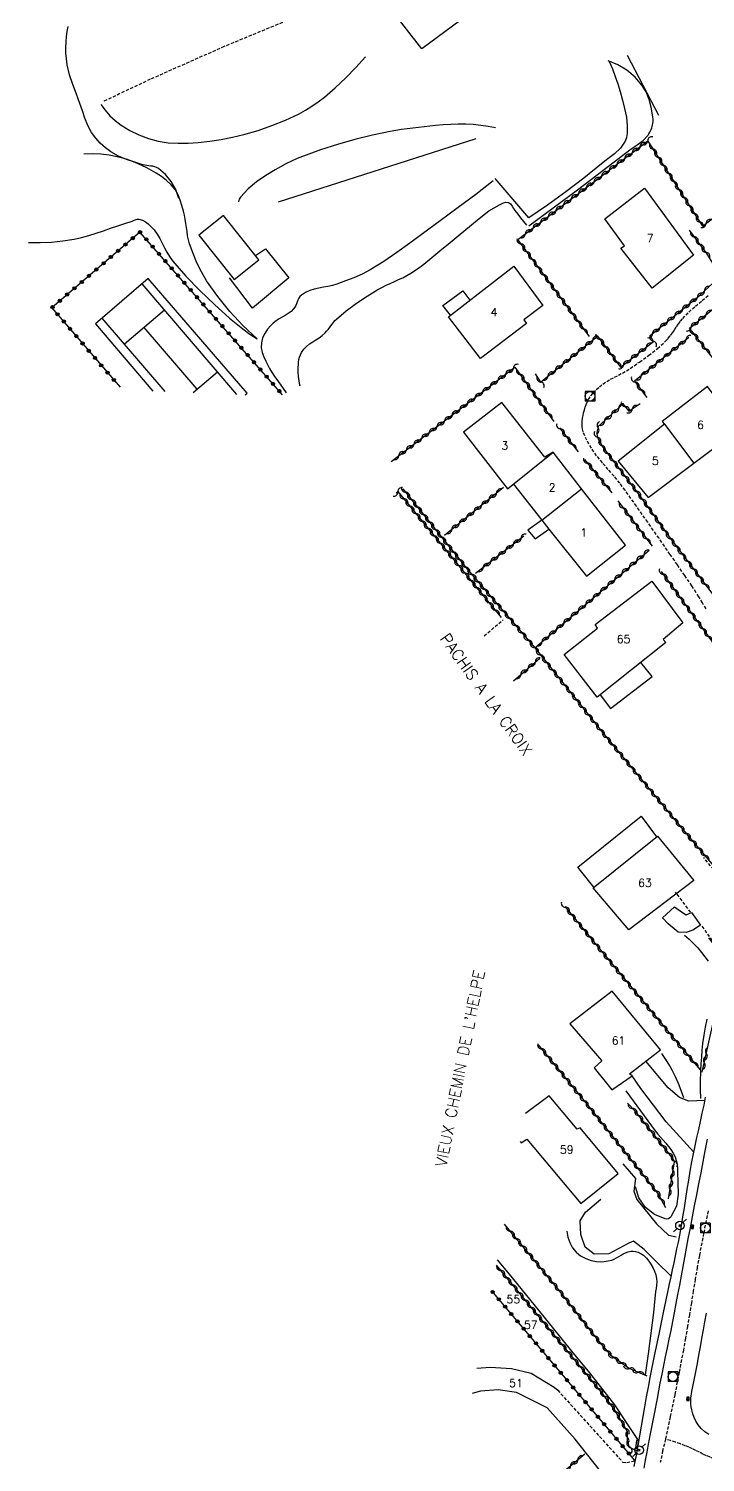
# Model space of a CAD drawing. Header units: millimetres. Extents: x 157999 to 159002, y 156999 to 158001.
# Drawn here: x 158752.7 to 158858.4, y 157253.3 to 157477.2 of the extents above; entities that cross this region are included whole.
import ezdxf
from ezdxf.enums import TextEntityAlignment as Align

# ---------------------------------------------------------------- set-up
doc = ezdxf.new("R2010")
doc.units = ezdxf.units.MM
doc.linetypes.add('DASHED', pattern=[0.75, 0.5, -0.25])
doc.layers.get('0').update_dxf_attribs({"linetype": 'CONTINUOUS'})
for name, color, linetype in [('W0001', 6, 'DASHED'), ('W0008', 7, 'CONTINUOUS'), ('W0014', 7, 'CONTINUOUS'), ('W0017', 7, 'CONTINUOUS'), ('W0071', 7, 'CONTINUOUS'), ('W0101', 7, 'CONTINUOUS'), ('W0104', 1, 'CONTINUOUS'), ('W0105', 7, 'CONTINUOUS'), ('W0112', 1, 'DASHED'), ('W0211', 2, 'CONTINUOUS'), ('W0214', 2, 'CONTINUOUS'), ('W0300', 7, 'CONTINUOUS'), ('W0310', 3, 'CONTINUOUS'), ('W0323', 7, 'CONTINUOUS'), ('W0333', 7, 'CONTINUOUS'), ('W0401', 7, 'CONTINUOUS'), ('W0420', 7, 'CONTINUOUS'), ('W0439', 7, 'CONTINUOUS'), ('W0473', 7, 'CONTINUOUS'), ('W0989', 7, 'CONTINUOUS'), ('W0991', 7, 'CONTINUOUS'), ('W1102', 7, 'CONTINUOUS')]:
    doc.layers.add(name, color=color, linetype=linetype)
doc.styles.get("Standard").update_dxf_attribs({"font": 'romans.shx', "width": 0.85})

# ---------------------------------------------------------------- blocks, each defined once
blk = doc.blocks.new('T420')
for p, q in [((0.75, 0.75), (-0.75, 0.75)), ((-0.75, 0.75), (-0.75, -0.75)), ((0.75, 0.75), (0.75, -0.75)), ((0.75, -0.75), (-0.75, -0.75))]:
    blk.add_line(p, q)
blk.add_ellipse((0, 0), major_axis=(-0.53, 0.53), ratio=1, start_param=3.926991, end_param=10.210176)
blk = doc.blocks.new('T401')
for p, q in [((-0.3, 0.3), (0, 0.3)), ((-0.3, -0.25), (-0.3, 0.3)), ((-0.3, 0.15), (0, 0.15)), ((-0.3, 0), (0, 0)), ((0, 0.3), (0, -0.25)), ((-0.3, -0.15), (0, -0.15)), ((-0.3, -0.25), (-0.3, -0.3)), ((-0.3, -0.3), (0, -0.3)), ((0, -0.3), (0, -0.25))]:
    blk.add_line(p, q)
blk = doc.blocks.new('T473')
for p, q in [((-0.166667, 0.166667), (0.166667, -0.166667)), ((-0.166667, -0.166667), (0.166667, 0.166667)), ((0.500001, 0.500001), (1.000002, 1.000002)), ((-1.000002, -1.000002), (-0.500001, -0.500001))]:
    blk.add_line(p, q)
blk.add_ellipse((0, 0), major_axis=(0.471405, 0.471405), ratio=1, start_param=5.4977871438, end_param=11.780972451)
blk = doc.blocks.new('t310o')
at = {"color": 0, "linetype": 'Continuous'}
for centre, start, end in [((-0.5, 0.38), 216.8699, 323.1304), ((0.5, -0.37), 36.8699, 143.1303)]:
    blk.add_arc(centre, 0.625, start, end, dxfattribs=at)
blk = doc.blocks.new('t323o')
at = {"color": 0, "linetype": 'Continuous'}
for radius in [0.25, 0.15]:
    blk.add_circle((0, 0), radius, dxfattribs=at)

msp = doc.modelspace()

# ---------------------------------------------------------------- linework, layer by layer
at = {"layer": 'W0001'}
for points in [[(158858.47, 157386.55), (158857.92, 157387.51), (158857.35, 157388.46), (158856.27, 157390.14), (158855.14, 157391.79), (158854, 157393.43), (158852.87, 157395.07), (158851.13, 157397.58), (158849.37, 157400.09), (158847.61, 157402.59), (158845.85, 157405.08), (158845, 157406.19), (158844.11, 157407.27), (158843.19, 157408.32), (158842.28, 157409.37), (158841.39, 157410.48), (158840.57, 157411.65), (158839.85, 157412.89), (158839.27, 157414.2), (158839.16, 157414.62), (158839.11, 157415.05), (158839.11, 157415.47), (158839.14, 157415.89), (158839.2, 157416.33), (158839.27, 157416.76), (158839.36, 157417.2), (158839.47, 157417.62), (158839.6, 157418.04), (158839.75, 157418.46), (158839.93, 157418.86), (158840.13, 157419.26), (158840.47, 157419.81), (158840.88, 157420.33), (158841.34, 157420.8), (158841.82, 157421.23), (158842.38, 157421.66), (158842.96, 157422.05), (158843.57, 157422.41), (158844.19, 157422.74), (158844.8, 157423.06), (158845.42, 157423.39), (158846.03, 157423.74), (158846.61, 157424.11), (158848.07, 157425.11), (158849.51, 157426.12), (158850.91, 157427.21), (158852.21, 157428.41), (158852.58, 157428.82), (158852.93, 157429.25), (158853.24, 157429.69), (158853.55, 157430.14), (158853.85, 157430.6), (158854.16, 157431.04), (158854.48, 157431.48), (158854.83, 157431.9), (158855.79, 157432.9), (158856.81, 157433.83), (158857.86, 157434.71), (158858.92, 157435.59)], [(158858.8, 157292.54), (158858.1, 157289.06), (158857.43, 157285.57), (158857.1, 157283.73), (158856.78, 157281.88), (158856.48, 157280.04), (158856.18, 157278.19), (158855.88, 157276.34), (158855.58, 157274.5), (158855.26, 157272.65), (158854.93, 157270.81), (158854.27, 157267.33), (158853.59, 157263.85), (158852.88, 157260.37), (158852.14, 157256.9)], [(158852.14, 157256.9), (158851.7, 157255.09), (158851.33, 157253.26)], [(158862.52, 157252.91), (158861.09, 157253.35), (158859.68, 157253.85), (158859.11, 157254.07), (158858.55, 157254.32), (158857.99, 157254.58), (158857.44, 157254.85), (158856.89, 157255.12), (158856.34, 157255.39), (158855.78, 157255.64), (158855.22, 157255.88), (158854.46, 157256.16), (158853.69, 157256.43), (158852.92, 157256.68), (158852.14, 157256.9)]]:
    msp.add_lwpolyline(points, dxfattribs=at)
at = {"layer": 'W0008'}
msp.add_lwpolyline([(158858.91, 157257.63), (158858.31, 157258.07), (158857.73, 157258.57), (158857.23, 157259.15), (158856.89, 157259.69), (158856.61, 157260.27), (158856.4, 157260.87), (158856.23, 157261.49), (158856.14, 157261.94), (158856.1, 157262.39), (158856.1, 157262.85), (158856.12, 157263.3), (158856.24, 157264.34), (158856.44, 157265.38), (158856.68, 157266.4), (158856.89, 157267.42), (158857.13, 157268.73), (158857.37, 157270.03), (158857.6, 157271.34), (158857.83, 157272.64), (158858.06, 157273.95), (158858.29, 157275.25), (158858.53, 157276.56)], dxfattribs=at)
at = {"layer": 'W0014'}
for points in [[(158847.26, 157252.62), (158847.59, 157254.4), (158847.87, 157255.92), (158848.14, 157257.43), (158848.4, 157258.94), (158848.66, 157260.46), (158848.93, 157261.97), (158849.19, 157263.49), (158849.47, 157265), (158849.76, 157266.51), (158850.43, 157269.91), (158851.13, 157273.31), (158851.85, 157276.7), (158852.56, 157280.1), (158852.79, 157281.18), (158853.02, 157282.27), (158853.25, 157283.35), (158853.48, 157284.43), (158853.71, 157285.52), (158853.93, 157286.6), (158854.15, 157287.69), (158854.36, 157288.77), (158854.62, 157290.2), (158854.86, 157291.62), (158855.09, 157293.05), (158855.31, 157294.48), (158855.54, 157295.91), (158855.77, 157297.34), (158856.01, 157298.77), (158856.27, 157300.19), (158856.52, 157301.47), (158856.79, 157302.73), (158857.06, 157304), (158857.34, 157305.26), (158857.62, 157306.53), (158857.89, 157307.79), (158858.16, 157309.06), (158858.41, 157310.33)], [(158858.64, 157303.77), (158858.3, 157301.94), (158857.97, 157300.22), (158857.64, 157298.5), (158857.3, 157296.77), (158856.97, 157295.05), (158856.63, 157293.33), (158856.3, 157291.61), (158855.97, 157289.88), (158855.64, 157288.16), (158855.37, 157286.72), (158855.1, 157285.28), (158854.84, 157283.84), (158854.57, 157282.4), (158854.31, 157280.95), (158854.04, 157279.51), (158853.77, 157278.07), (158853.49, 157276.63), (158853.22, 157275.26), (158852.95, 157273.89), (158852.67, 157272.51), (158852.39, 157271.14), (158852.11, 157269.77), (158851.83, 157268.4), (158851.55, 157267.03), (158851.28, 157265.65), (158850.82, 157263.27), (158850.36, 157260.88), (158849.91, 157258.5), (158849.46, 157256.11), (158849.22, 157254.87), (158848.99, 157253.62), (158848.77, 157252.37)]]:
    msp.add_lwpolyline(points, dxfattribs=at)
at = {"layer": 'W0017'}
for points in [[(158858.3, 157309.81), (158855.81, 157309.7), (158854.35, 157310.28), (158852.57, 157311.74), (158849.08, 157315.95)], [(158848.3, 157311.65), (158846.96, 157313.64)], [(158856.57, 157301.7), (158852.25, 157306.47), (158848.3, 157311.65)], [(158845.48, 157299.92), (158847.48, 157297.59), (158847.2, 157295.64), (158847.68, 157294.32), (158850.72, 157290.53), (158852.6, 157288.77), (158853.83, 157288.52)], [(158853.03, 157282.37), (158850.74, 157284.61), (158848.82, 157286.54), (158847.14, 157287.82), (158846.44, 157287.51), (158843.28, 157285.82), (158841.01, 157285.79), (158839.6, 157286.86), (158838.9, 157288.85), (158838.82, 157291.01), (158839.64, 157292.34), (158842.05, 157294.37)], [(158847.93, 157256.67), (158846.03, 157259.5), (158844.21, 157262.27), (158840.33, 157267.27), (158837.5, 157270.63), (158833.01, 157276.28), (158827.79, 157282.67), (158825.93, 157284.93)], [(158822.7, 157267.97), (158824.77, 157268.13), (158828.1, 157267.92), (158831.15, 157267.2), (158834.75, 157265.01), (158835.34, 157264.54)], [(158845.86, 157245.26), (158844.08, 157248.99), (158841.79, 157252.14), (158838.02, 157256.88), (158833.68, 157261.78), (158828.89, 157264.21), (158826.03, 157264.63), (158823.26, 157264.39), (158821.95, 157264.03)]]:
    msp.add_lwpolyline(points, dxfattribs=at)
at = {"layer": 'W0071'}
for points in [[(158776.13, 157450.66), (158775.67, 157452.03), (158774.97, 157453.29), (158774.05, 157454.4), (158772.95, 157455.32), (158772.67, 157455.48), (158772.37, 157455.59), (158772.06, 157455.67), (158771.75, 157455.72), (158771.44, 157455.75), (158771.14, 157455.79), (158770.84, 157455.84), (158770.54, 157455.91), (158769.26, 157456.32), (158767.98, 157456.75), (158766.72, 157457.26), (158765.54, 157457.93), (158764.67, 157458.57), (158763.88, 157459.29), (158763.16, 157460.09), (158762.52, 157460.96), (158761.93, 157462.03), (158761.47, 157463.17), (158761.09, 157464.32), (158760.7, 157465.46), (158760.14, 157466.95), (158759.58, 157468.45), (158759.09, 157469.98), (158758.72, 157471.54), (158758.59, 157472.43), (158758.52, 157473.33), (158758.5, 157474.23), (158758.53, 157475.12), (158758.59, 157475.92), (158758.7, 157476.71), (158758.85, 157477.5)], [(158763.96, 157465.34), (158764.63, 157464.42), (158765.39, 157463.58), (158766.22, 157462.81), (158767.12, 157462.12), (158768.48, 157461.28), (158769.91, 157460.57), (158771.4, 157460), (158772.94, 157459.58), (158774.49, 157459.33), (158776.05, 157459.27), (158777.6, 157459.31), (158779.15, 157459.41), (158780.96, 157459.58), (158782.77, 157459.85), (158784.55, 157460.2), (158786.32, 157460.64), (158788.51, 157461.28), (158790.66, 157462.02), (158792.78, 157462.87), (158794.84, 157463.84), (158795.9, 157464.42), (158796.92, 157465.06), (158797.92, 157465.76), (158798.87, 157466.49), (158800.58, 157467.94), (158802.22, 157469.47), (158803.79, 157471.08), (158805.27, 157472.76)], [(158825.58, 157461.7), (158824.43, 157461.91), (158823.29, 157462.07), (158822.13, 157462.18), (158820.98, 157462.24), (158819.79, 157462.25), (158818.6, 157462.21), (158817.42, 157462.13), (158816.24, 157462.03), (158814.45, 157461.85), (158812.67, 157461.65), (158810.9, 157461.4), (158809.13, 157461.09), (158806.38, 157460.51), (158803.64, 157459.86), (158800.93, 157459.1), (158798.25, 157458.24), (158796.43, 157457.59), (158794.63, 157456.88), (158792.87, 157456.07), (158791.17, 157455.14), (158789.71, 157454.24), (158788.29, 157453.27), (158786.96, 157452.16), (158785.79, 157450.87), (158785.68, 157450.7), (158785.59, 157450.52), (158785.52, 157450.32), (158785.48, 157450.12)]]:
    msp.add_lwpolyline(points, dxfattribs=at)
at = {"layer": 'W0101'}
for points in [[(158825.5, 157483.28), (158819.75, 157478.94), (158819.75, 157478.91), (158820.08, 157478.42), (158814.1, 157474.03), (158806.53, 157483.75), (158812.6, 157488.42), (158814.46, 157486.31), (158814.49, 157486.32)], [(158856.56, 157409.29), (158860.52, 157412.28), (158860.05, 157412.85), (158863.17, 157415.26), (158858.68, 157421.31), (158851.63, 157415.84), (158852.01, 157415.41)], [(158834.58, 157411.02), (158833.29, 157410.26), (158826.58, 157418.81), (158820.62, 157414.14), (158827.46, 157405.3)], [(158852.01, 157415.41), (158844.76, 157409.63), (158849.46, 157403.94), (158856.56, 157409.29)], [(158839.03, 157405.33), (158834.58, 157411.02)], [(158827.46, 157405.3), (158828.41, 157406.01), (158832.83, 157400.43)], [(158845.91, 157396.53), (158839.03, 157405.33)], [(158832.83, 157400.43), (158833.94, 157399.02), (158839.78, 157391.66), (158845.91, 157396.53)], [(158844.73, 157298.39), (158838.82, 157305.51), (158838.35, 157305.3), (158833.98, 157310.54), (158830.27, 157307.75)], [(158829.44, 157303.39), (158829.6, 157303.19), (158830.47, 157303.73), (158838.9, 157293.72), (158844.73, 157298.39)]]:
    msp.add_lwpolyline(points, dxfattribs=at)
for points in [[(158850.06, 157436.62), (158845.19, 157442.9), (158845.74, 157443.26), (158842.67, 157447.47), (158848.88, 157452.26), (158856.54, 157441.82)], [(158833.01, 157433.93), (158830.04, 157431.71), (158830.43, 157431.1), (158823.27, 157425.66), (158818.23, 157432.19), (158828.44, 157440.09)], [(158854.86, 157384.4), (158851.78, 157381.79), (158852.22, 157381.33), (158841.49, 157372.78), (158836.3, 157379.46), (158841.53, 157383.55), (158841.17, 157384.13), (158849.99, 157390.9)], [(158856.56, 157344.14), (158846.41, 157336.46), (158840.83, 157343.01), (158850.87, 157351.07)], [(158851.35, 157317.71), (158843.83, 157326.88), (158837.21, 157321.78), (158842.21, 157315.96), (158841.02, 157314.89), (158843.77, 157311.44), (158846.96, 157313.64), (158846.51, 157313.95)]]:
    msp.add_lwpolyline(points, close=True, dxfattribs=at)
at = {"layer": 'W0104'}
msp.add_lwpolyline([(158788.64, 157441.05), (158783.13, 157447.98), (158779.27, 157444.91), (158784.78, 157437.98)], close=True, dxfattribs=at)
for points in [[(158788.11, 157441.72), (158789.7, 157442.8), (158793.33, 157438.27), (158787.67, 157433.54), (158784.04, 157438.28)], [(158818.56, 157432.44), (158817.36, 157433.96), (158820.5, 157436.24), (158821.58, 157434.78)], [(158832.83, 157400.43), (158830.65, 157398.83), (158831.79, 157397.48), (158833.94, 157399.02)], [(158841.95, 157373.14), (158843.54, 157371.01), (158850.08, 157376.01), (158848.3, 157378.21)], [(158840.93, 157343.09), (158838.47, 157346.22), (158848.32, 157354.17), (158850.73, 157350.96)]]:
    msp.add_lwpolyline(points, dxfattribs=at)
at = {"layer": 'W0105'}
msp.add_lwpolyline([(158857.63, 157337.19), (158856.42, 157336.37), (158855.36, 157336.03), (158854.11, 157336.05), (158852.54, 157337.36), (158851.69, 157338.31), (158853.54, 157340.01), (158854.79, 157339.15), (158855.39, 157338.79), (158855.76, 157338.94), (158856.2, 157339.17)], close=True, dxfattribs=at)
at = {"layer": 'W0112'}
for points in [[(158798.57, 157480.71), (158783.23, 157474.37), (158771.69, 157469.26), (158764.37, 157465.8)], [(158823.83, 157382.33), (158826.78, 157384.85)], [(158863.95, 157340.63), (158858.13, 157347.72)], [(158856.07, 157339.18), (158853.73, 157342.33)], [(158857.83, 157337.01), (158859.46, 157334.69)], [(158835.31, 157264.54), (158845.44, 157253.33), (158846.11, 157253.24), (158847.45, 157253.54)]]:
    msp.add_lwpolyline(points, dxfattribs=at)
at = {"layer": 'W0211'}
for points in [[(158830.8, 157446.37), (158834.61, 157449.17), (158838.39, 157452), (158842.16, 157454.86), (158845.9, 157457.74), (158846.8, 157458.39), (158847.74, 157459.02), (158848.64, 157459.72), (158849.42, 157460.56), (158849.56, 157460.76), (158849.69, 157460.98), (158849.8, 157461.2), (158849.9, 157461.42), (158849.99, 157461.66), (158850.06, 157461.89), (158850.12, 157462.13), (158850.17, 157462.37), (158850.21, 157462.71), (158850.21, 157463.04), (158850.18, 157463.37), (158850.13, 157463.7), (158849.88, 157464.9), (158849.58, 157466.1), (158849.12, 157467.28), (158848.47, 157468.36), (158847.38, 157469.6), (158846.11, 157470.66), (158844.69, 157471.53), (158843.17, 157472.16)], [(158795.08, 157421.35), (158795.05, 157421.5), (158794.91, 157422.18), (158794.82, 157422.86), (158794.79, 157423.56), (158794.79, 157423.94), (158794.79, 157424.32), (158794.81, 157424.71), (158794.84, 157425.09), (158794.9, 157425.48), (158794.99, 157425.86), (158795.12, 157426.24), (158795.3, 157426.6), (158795.65, 157427.1), (158796.08, 157427.55), (158796.56, 157427.93), (158797.06, 157428.28), (158797.56, 157428.59), (158798.05, 157428.91), (158798.54, 157429.26), (158798.98, 157429.66), (158799.22, 157429.92), (158799.44, 157430.19), (158799.65, 157430.46), (158799.86, 157430.75), (158800.07, 157431.03), (158800.28, 157431.3), (158800.51, 157431.57), (158800.76, 157431.82), (158802.28, 157433.11), (158803.89, 157434.29), (158805.55, 157435.38), (158807.24, 157436.41), (158807.87, 157436.76), (158808.51, 157437.09), (158809.16, 157437.39), (158809.81, 157437.68), (158810.46, 157437.97), (158811.11, 157438.28), (158811.75, 157438.61), (158812.37, 157438.98), (158813.39, 157439.66), (158814.39, 157440.39), (158815.35, 157441.16), (158816.3, 157441.94), (158817.24, 157442.74), (158818.18, 157443.53), (158819.12, 157444.31), (158820.09, 157445.08), (158821.56, 157446.28), (158823.02, 157447.53), (158824.55, 157448.71), (158826.22, 157449.67), (158826.53, 157449.83), (158826.86, 157449.98), (158827.23, 157450.06), (158827.61, 157450.01), (158827.96, 157449.79), (158828.22, 157449.45), (158828.4, 157449.09), (158828.6, 157448.79), (158829.06, 157448.21), (158829.52, 157447.64), (158829.99, 157447.06), (158830.45, 157446.48)], [(158752.69, 157443.79), (158754.48, 157443.77), (158756.26, 157443.85), (158758.04, 157444.03), (158759.8, 157444.31), (158760.96, 157444.56), (158762.11, 157444.87), (158763.24, 157445.22), (158764.37, 157445.59), (158765.48, 157445.99), (158766.6, 157446.38), (158767.72, 157446.76), (158768.84, 157447.11), (158769.09, 157447.21), (158769.35, 157447.33), (158769.63, 157447.42), (158769.92, 157447.43), (158770.45, 157447.28), (158770.92, 157447.02), (158771.34, 157446.68), (158771.72, 157446.33), (158772.27, 157445.73), (158772.74, 157445.07), (158773.16, 157444.38), (158773.54, 157443.67), (158773.91, 157442.96), (158774.29, 157442.26), (158774.71, 157441.58), (158775.18, 157440.93), (158777.24, 157438.53), (158779.44, 157436.26), (158781.73, 157434.09), (158784.08, 157431.98), (158785.11, 157431.11), (158786.16, 157430.27), (158787.25, 157429.47), (158788.36, 157428.71)], [(158855.12, 157335.61), (158855.83, 157334.97), (158856.52, 157334.31), (158857.17, 157333.61), (158857.79, 157332.88), (158858.31, 157332.23), (158858.82, 157331.57)], [(158858.61, 157322.47), (158858.35, 157321.22), (158858.12, 157319.97), (158857.93, 157318.7), (158857.82, 157317.64), (158857.74, 157316.57), (158857.68, 157315.51), (158857.63, 157314.44), (158857.6, 157313.84), (158857.58, 157313.24), (158857.56, 157312.64), (158857.55, 157312.04), (158857.56, 157311.55), (158857.57, 157311.06), (158857.59, 157310.57), (158857.62, 157310.08)], [(158854.98, 157310.22), (158854.59, 157311.33), (158854.15, 157312.42), (158853.68, 157313.49), (158853.16, 157314.55), (158852.8, 157315.21), (158852.41, 157315.86), (158852, 157316.49), (158851.57, 157317.11)], [(158845.94, 157311.3), (158847.08, 157309.72), (158848.23, 157308.16), (158849.38, 157306.59), (158850.54, 157305.04), (158850.93, 157304.54), (158851.35, 157304.06), (158851.77, 157303.59), (158852.2, 157303.12), (158852.61, 157302.63), (158853, 157302.11), (158853.34, 157301.56), (158853.63, 157300.98), (158853.83, 157300.42), (158853.94, 157299.83), (158854, 157299.24), (158854.01, 157298.65), (158854.09, 157296.96), (158854.14, 157295.16), (158853.85, 157293.29), (158852.97, 157291.62), (158852.8, 157291.45), (158852.59, 157291.33), (158852.35, 157291.28), (158852.1, 157291.29), (158850.42, 157291.97), (158849, 157293.1), (158847.98, 157294.6), (158847.44, 157296.33)], [(158836.76, 157289.38), (158836.89, 157288.47), (158837.18, 157287.6), (158837.62, 157286.8), (158838.2, 157286.09), (158838.89, 157285.52), (158839.68, 157285.11), (158840.51, 157284.82), (158841.36, 157284.64), (158841.97, 157284.59), (158842.58, 157284.63), (158843.18, 157284.74), (158843.76, 157284.88), (158844.15, 157285.02), (158844.51, 157285.2), (158844.86, 157285.41), (158845.2, 157285.62), (158845.55, 157285.83), (158845.92, 157286.02), (158846.3, 157286.17), (158846.71, 157286.26), (158847.1, 157286.27), (158847.48, 157286.23), (158847.85, 157286.12), (158848.21, 157285.97), (158848.71, 157285.62), (158849.15, 157285.19), (158849.53, 157284.72), (158849.87, 157284.22), (158850.17, 157283.7), (158850.43, 157283.15), (158850.63, 157282.58), (158850.76, 157281.98), (158850.79, 157281.47), (158850.74, 157280.96), (158850.67, 157280.45), (158850.6, 157279.95), (158850.25, 157276.7), (158849.86, 157273.45), (158849.44, 157270.21), (158848.98, 157266.97)]]:
    msp.add_lwpolyline(points, dxfattribs=at)
at = {"layer": 'W0214'}
for points in [[(158843.36, 157472.02), (158843.85, 157470.87), (158844.29, 157469.71), (158844.69, 157468.53), (158845.05, 157467.34), (158845.42, 157466.02), (158845.76, 157464.7), (158846.03, 157463.35), (158846.16, 157461.97), (158846.18, 157461.38), (158846.16, 157460.77), (158846.07, 157460.17), (158845.85, 157459.59), (158845.11, 157458.51), (158844.16, 157457.61), (158843.13, 157456.84), (158842.15, 157456.07), (158839.41, 157453.83), (158836.6, 157451.68), (158833.73, 157449.61), (158830.8, 157447.62)], [(158788.36, 157428.74), (158786.16, 157430.79), (158784.11, 157432.99), (158782.21, 157435.33), (158780.49, 157437.8), (158779.68, 157439.17), (158778.97, 157440.6), (158778.36, 157442.06), (158777.83, 157443.56), (158777.66, 157444.19), (158777.52, 157444.83), (158777.42, 157445.47), (158777.33, 157446.12), (158777.24, 157446.76), (158777.14, 157447.41), (158777.02, 157448.05), (158776.86, 157448.68), (158776.62, 157449.54), (158776.36, 157450.4), (158776.02, 157451.24), (158775.57, 157452.03), (158774.94, 157452.8), (158774.21, 157453.48), (158773.43, 157454.08), (158772.61, 157454.62), (158771.17, 157455.44), (158769.67, 157456.13), (158768.12, 157456.71), (158766.53, 157457.16), (158765.24, 157457.41), (158763.94, 157457.57), (158762.63, 157457.62), (158761.32, 157457.56)], [(158825.23, 157453.39), (158822.5, 157451.29), (158819.75, 157449.22), (158816.98, 157447.17), (158814.2, 157445.15), (158812.2, 157443.68), (158810.21, 157442.21), (158808.17, 157440.79), (158806.04, 157439.5), (158804.78, 157438.85), (158803.47, 157438.28), (158802.15, 157437.77), (158800.82, 157437.27), (158800.14, 157437.06), (158799.43, 157436.91), (158798.73, 157436.79), (158798.02, 157436.66), (158797.3, 157436.5), (158796.59, 157436.28), (158795.9, 157435.97), (158795.28, 157435.55), (158795.05, 157435.33), (158794.87, 157435.07), (158794.73, 157434.79), (158794.61, 157434.5), (158794.5, 157434.22), (158794.39, 157433.93), (158794.24, 157433.66), (158794.06, 157433.41), (158793.66, 157433.02), (158793.21, 157432.69), (158792.75, 157432.39), (158792.27, 157432.11), (158791.8, 157431.84), (158791.33, 157431.54), (158790.89, 157431.2), (158790.49, 157430.8), (158790.01, 157430.22), (158789.57, 157429.58), (158789.22, 157428.87), (158789.03, 157428.11), (158789.02, 157427.35), (158789.18, 157426.61), (158789.43, 157425.92), (158789.71, 157425.25), (158790.28, 157424.11), (158790.97, 157423.03), (158791.71, 157421.99), (158792.44, 157420.96), (158792.93, 157420.28)], [(158830.8, 157447.62), (158825.55, 157453.79)]]:
    msp.add_lwpolyline(points, dxfattribs=at)
at = {"layer": 'W0300'}
for points in [[(158851.12, 157463.62), (158846.21, 157472.95)], [(158791.7, 157450.1), (158822.56, 157460.02)]]:
    msp.add_lwpolyline(points, dxfattribs=at)
at = {"layer": 'W0310'}
for points in [[(158829.07, 157444.24), (158849.38, 157459.67)], [(158849.39, 157459.61), (158857.92, 157446.32), (158863.39, 157450.48), (158865.49, 157447.55)], [(158840.26, 157429.07), (158829.07, 157444.24)], [(158831.8, 157423.24), (158832.62, 157421.98), (158841.54, 157429.13), (158845.13, 157424.33), (158850.26, 157428.3), (158849.73, 157429.23), (158857.41, 157435.45), (158860.34, 157438.17), (158860.32, 157439.3), (158858.61, 157442.05), (158855.88, 157445.7)], [(158848.19, 157418.6), (158846.49, 157417.43), (158845.55, 157418.57), (158841.65, 157415.03), (158841.41, 157414.03), (158841.49, 157413.43), (158842.36, 157411.8), (158848, 157404.44), (158852.69, 157397.79), (158859.71, 157388.6), (158865.49, 157378.09), (158866.98, 157377.86), (158869.38, 157379.6), (158870.95, 157384.99), (158872.6, 157392.61), (158875.06, 157400.95), (158873.04, 157401.8), (158873.78, 157404.1), (158873.57, 157406.83), (158869.04, 157413.57), (158855.88, 157430.38), (158869.11, 157441.19)], [(158855.78, 157428.96), (158847.32, 157422.11), (158849.22, 157419.57)], [(158809.3, 157409.58), (158828.64, 157424.3)], [(158828.64, 157424.3), (158834.7, 157415.84)], [(158835.61, 157414.84), (158838.48, 157411.06)], [(158839.5, 157409.9), (158843.78, 157404.66)], [(158826.53, 157385.21), (158810.37, 157404.87), (158810.1, 157404.62)], [(158811.15, 157405.3), (158821.23, 157392.7), (158821.26, 157392.67), (158831.72, 157380.46), (158842.79, 157366.66), (158855.89, 157350.87), (158863.13, 157342.32)], [(158826.83, 157405.53), (158817.61, 157398.04)], [(158844.68, 157403.41), (158850.05, 157396.33)], [(158830.01, 157397.93), (158822.47, 157392.11)], [(158831.72, 157380.46), (158849.58, 157395.75)], [(158851.45, 157392.42), (158859.35, 157381.55), (158864.15, 157373.04), (158867.57, 157364.88)], [(158828.4, 157375.34), (158832.54, 157378.88)], [(158836.43, 157340.08), (158841.6, 157333.76), (158853.69, 157319.14), (158857.56, 157314.58)], [(158857.89, 157314.19), (158860.74, 157327.07), (158861.35, 157330.83), (158861.28, 157331.78), (158860.1, 157333.62), (158858.91, 157335.2)], [(158852.17, 157293.05), (158850.94, 157295.33), (158839.68, 157309.45), (158832.31, 157318.47)], [(158852.63, 157294.41), (158853.57, 157300.19), (158853.33, 157300.69), (158847.53, 157308), (158846.22, 157309.37)], [(158849.28, 157266.76), (158846.38, 157268.01), (158843.75, 157269.85), (158841.76, 157272.17), (158835.44, 157280.25), (158826.99, 157290.5)], [(158847.83, 157255.02), (158846.54, 157255.61), (158846.2, 157256.63), (158846.2, 157258.1), (158844.19, 157261.55), (158841.91, 157264.54), (158837.45, 157269.92), (158828.2, 157281.09), (158825.76, 157284.06)], [(158816.52, 157235.51), (158820, 157238.32), (158839.57, 157254.6)]]:
    msp.add_lwpolyline(points, dxfattribs=at)
at = {"layer": 'W0323'}
for points in [[(158792.34, 157419.99), (158770.07, 157445.4), (158756.32, 157433.59), (158766.96, 157421.17)], [(158847.39, 157253.51), (158825, 157280.07)]]:
    msp.add_lwpolyline(points, dxfattribs=at)
at = {"layer": 'W0333'}
for points in [[(158771.38, 157438.17), (158763.11, 157431.07), (158772.1, 157420.58)], [(158770.39, 157437.32), (158785.15, 157420.04)], [(158786.49, 157419.98), (158786.82, 157420.26), (158771.38, 157438.17)], [(158773.9, 157433.21), (158767.65, 157427.9)], [(158774.02, 157420.5), (158764.15, 157431.96)], [(158779.01, 157420.85), (158770.71, 157430.49)], [(158782.16, 157423.54), (158778.38, 157420.32)]]:
    msp.add_lwpolyline(points, dxfattribs=at)
at = {"layer": 'W0439'}
msp.add_lwpolyline([(158847.79, 157255.45), (158847.93, 157256.67), (158847.6, 157256.71), (158847.47, 157255.49), (158847.79, 157255.45)], close=True, dxfattribs=at)
at = {"layer": 'W1102'}
for points in [[(158852.01, 157415.41), (158856.56, 157409.29)], [(158827.46, 157405.3), (158834.58, 157411.02)], [(158832.83, 157400.43), (158839.03, 157405.33)]]:
    msp.add_lwpolyline(points, dxfattribs=at)

# ---------------------------------------------------------------- block references
at = {"layer": 'W0310'}
for p, rotation in [((158849.37, 157459.66), 37.22653745983539), ((158845.79, 157456.94), 37.22653745983539), ((158846.98, 157457.85), 37.22653745983539), ((158848.18, 157458.76), 37.22653745983539), ((158850.2, 157458.35), 302.6964475560553), ((158851.01, 157457.09), 302.6964475560553), ((158843.4, 157455.13), 37.22653745983539), ((158844.6, 157456.03), 37.22653745983539), ((158851.82, 157455.83), 302.6964475560553), ((158852.63, 157454.56), 302.6964475560553), ((158839.82, 157452.4), 37.22653745983539), ((158841.01, 157453.31), 37.22653745983539), ((158842.21, 157454.22), 37.22653745983539), ((158853.44, 157453.3), 302.6964475560553), ((158854.25, 157452.04), 302.6964475560553), ((158837.43, 157450.59), 37.22653745983539), ((158838.62, 157451.5), 37.22653745983539), ((158855.06, 157450.78), 302.6964475560553), ((158833.85, 157447.87), 37.22653745983539), ((158835.04, 157448.77), 37.22653745983539), ((158836.24, 157449.68), 37.22653745983539), ((158855.87, 157449.51), 302.6964475560553), ((158856.68, 157448.25), 302.6964475560553), ((158831.46, 157446.05), 37.22653745983539), ((158832.65, 157446.96), 37.22653745983539), ((158857.49, 157446.99), 302.6964475560553), ((158858.48, 157446.74), 37.27173852995453), ((158829.57, 157443.56), 126.4168197772502), ((158830.26, 157445.14), 37.22653745983539), ((158856.65, 157444.66), 126.7618352046674), ((158857.55, 157443.46), 126.7618352046674), ((158830.46, 157442.35), 126.4168197772502), ((158831.35, 157441.14), 126.4168197772502), ((158858.45, 157442.25), 126.7618352046674), ((158832.24, 157439.94), 126.4168197772502), ((158833.13, 157438.73), 126.4168197772502), ((158834.02, 157437.52), 126.4168197772502), ((158834.91, 157436.32), 126.4168197772502), ((158835.8, 157435.11), 126.4168197772502), ((158855.95, 157434.27), 38.99571461885052), ((158857.12, 157435.22), 38.99571461885052), ((158858.23, 157436.22), 42.84216689369093), ((158836.69, 157433.9), 126.4168197772502), ((158837.58, 157432.69), 126.4168197772502), ((158853.62, 157432.38), 38.99571461885052), ((158854.79, 157433.33), 38.99571461885052), ((158858.47, 157432.5), 39.22122094618819), ((158838.47, 157431.49), 126.4168197772502), ((158839.36, 157430.28), 126.4168197772502), ((158851.29, 157430.5), 38.99571461885052), ((158852.45, 157431.44), 38.99571461885052), ((158856.14, 157430.6), 39.22122094618819), ((158857.3, 157431.55), 39.22122094618819), ((158839.64, 157427.61), 38.70519723885231), ((158840.81, 157428.54), 38.70519723885231), ((158841.88, 157428.68), 306.8048801016854), ((158842.78, 157427.48), 306.8048801016854), ((158850.12, 157429.55), 38.99571461885052), ((158850.22, 157428.37), 119.6264609771551), ((158854.18, 157427.66), 218.9989734951143), ((158855.34, 157428.61), 218.9989734951143), ((158856.59, 157429.47), 128.0592622501673), ((158857.52, 157428.29), 128.0592622501673), ((158837.3, 157425.73), 38.70519723885231), ((158838.47, 157426.67), 38.70519723885231), ((158843.68, 157426.28), 306.8048801016854), ((158846.77, 157425.6), 37.66881212484375), ((158847.96, 157426.51), 37.66881212484375), ((158849.14, 157427.43), 37.66881212484375), ((158851.85, 157425.77), 218.9989734951143), ((158853.01, 157426.72), 218.9989734951143), ((158858.44, 157427.11), 128.0592622501673), ((158827.2, 157423.21), 37.29510656416362), ((158828.39, 157424.12), 37.29510656416362), ((158829.46, 157423.16), 305.5971855768381), ((158834.96, 157423.85), 38.70519723885231), ((158836.13, 157424.79), 38.70519723885231), ((158844.57, 157425.08), 306.8048801016854), ((158845.58, 157424.68), 37.66881212484375), ((158849.52, 157423.89), 218.9989734951143), ((158850.68, 157424.83), 218.9989734951143), ((158824.81, 157421.39), 37.29510656416362), ((158826, 157422.3), 37.29510656416362), ((158830.33, 157421.94), 305.5971855768381), ((158831.2, 157420.72), 305.5971855768381), ((158832.62, 157421.98), 302.9296889200285), ((158833.79, 157422.92), 38.70519723885231), ((158847.42, 157421.97), 306.9096562551721), ((158848.35, 157422.94), 218.9989734951143), ((158848.32, 157420.77), 306.9096562551721), ((158821.23, 157418.66), 37.29510656416362), ((158822.42, 157419.57), 37.29510656416362), ((158823.62, 157420.48), 37.29510656416362), ((158832.08, 157419.5), 305.5971855768381), ((158818.84, 157416.85), 37.29510656416362), ((158820.04, 157417.76), 37.29510656416362), ((158832.95, 157418.28), 305.5971855768381), ((158833.82, 157417.06), 305.5971855768381), ((158843.73, 157416.91), 222.2736890061577), ((158844.84, 157417.92), 222.2736890061577), ((158845.89, 157418.15), 129.7063834834251), ((158846.95, 157417.75), 214.545740117361), ((158816.46, 157415.03), 37.29510656416362), ((158817.65, 157415.94), 37.29510656416362), ((158835.76, 157414.64), 307.2313804171195), ((158841.61, 157414.84), 256.4912523465318), ((158842.62, 157415.9), 222.2736890061577), ((158812.88, 157412.3), 37.29510656416362), ((158814.07, 157413.21), 37.29510656416362), ((158815.26, 157414.12), 37.29510656416362), ((158836.67, 157413.45), 307.2313804171195), ((158837.58, 157412.25), 307.2313804171195), ((158841.52, 157413.37), 298.1688586735439), ((158842.23, 157412.05), 298.1688586735439), ((158810.49, 157410.48), 37.29510656416362), ((158811.68, 157411.39), 37.29510656416362), ((158843.1, 157410.83), 307.4743810464672), ((158844.01, 157409.64), 307.4743810464672), ((158839.98, 157409.31), 309.2923878814031), ((158840.93, 157408.15), 309.2923878814031), ((158844.92, 157408.45), 307.4743810464672), ((158841.88, 157406.99), 309.2923878814031), ((158842.83, 157405.82), 309.2923878814031), ((158845.84, 157407.26), 307.4743810464672), ((158846.75, 157406.07), 307.4743810464672), ((158810.33, 157404.83), 221.8926023879817), ((158811.29, 157403.75), 129.425947320909), ((158811.56, 157404.78), 308.6842116202464), ((158812.5, 157403.61), 308.6842116202464), ((158824.59, 157403.71), 219.0784248610555), ((158825.76, 157404.66), 219.0784248610555), ((158847.66, 157404.88), 307.4743810464672), ((158848.55, 157403.67), 305.2257167161188), ((158812.24, 157402.59), 129.425947320909), ((158813.2, 157401.43), 129.425947320909), ((158813.43, 157402.44), 308.6842116202464), ((158814.37, 157401.27), 308.6842116202464), ((158821.1, 157400.87), 219.0784248610555), ((158822.26, 157401.82), 219.0784248610555), ((158823.43, 157402.76), 219.0784248610555), ((158845.52, 157402.31), 307.1820487851866), ((158846.43, 157401.11), 307.1820487851866), ((158849.41, 157402.44), 305.2257167161188), ((158850.28, 157401.22), 305.2257167161188), ((158814.15, 157400.27), 129.425947320909), ((158815.1, 157399.11), 129.425947320909), ((158815.31, 157400.1), 308.6842116202464), ((158816.25, 157398.93), 308.6842116202464), ((158818.77, 157398.98), 219.0784248610555), ((158819.94, 157399.93), 219.0784248610555), ((158847.33, 157399.92), 307.1820487851866), ((158848.24, 157398.72), 307.1820487851866), ((158851.14, 157399.99), 305.2257167161188), ((158852.01, 157398.77), 305.2257167161188), ((158816.05, 157397.95), 129.425947320909), ((158817.01, 157396.8), 129.425947320909), ((158817.18, 157397.75), 308.6842116202464), ((158818.12, 157396.58), 308.6842116202464), ((158828.41, 157396.69), 217.7124219065283), ((158829.59, 157397.61), 217.7124219065283), ((158849.15, 157397.53), 307.1820487851866), ((158852.88, 157397.55), 307.3634471858093), ((158853.79, 157396.36), 307.3634471858093), ((158817.96, 157395.64), 129.425947320909), ((158818.91, 157394.48), 129.425947320909), ((158819.06, 157395.41), 308.6842116202464), ((158820, 157394.24), 308.6842116202464), ((158826.03, 157394.86), 217.7124219065283), ((158827.22, 157395.78), 217.7124219065283), ((158847.67, 157394.12), 40.57513375905035), ((158848.81, 157395.09), 40.57513375905035), ((158854.7, 157395.16), 307.3634471858093), ((158855.61, 157393.97), 307.3634471858093), ((158819.86, 157393.32), 129.425947320909), ((158820.82, 157392.16), 129.425947320909), ((158820.94, 157393.07), 308.6842116202464), ((158821.9, 157391.93), 310.5696094202985), ((158823.66, 157393.02), 217.7124219065283), ((158824.85, 157393.94), 217.7124219065283), ((158845.39, 157392.17), 40.57513375905035), ((158846.53, 157393.14), 40.57513375905035), ((158851.78, 157391.98), 305.9847421381771), ((158856.52, 157392.78), 307.3634471858093), ((158821.77, 157391), 129.425947320909), ((158822.72, 157389.84), 129.425947320909), ((158822.88, 157390.79), 310.5696094202985), ((158823.85, 157389.65), 310.5696094202985), ((158843.12, 157390.21), 40.57513375905035), ((158844.25, 157391.19), 40.57513375905035), ((158852.66, 157390.76), 305.9847421381771), ((158853.54, 157389.55), 305.9847421381771), ((158857.43, 157391.59), 307.3634471858093), ((158858.34, 157390.4), 307.3634471858093), ((158823.68, 157388.69), 129.425947320909), ((158824.63, 157387.53), 129.425947320909), ((158824.83, 157388.51), 310.5696094202985), ((158825.81, 157387.37), 310.5696094202985), ((158839.7, 157387.29), 40.57513375905035), ((158840.84, 157388.26), 40.57513375905035), ((158841.98, 157389.24), 40.57513375905035), ((158854.42, 157388.34), 305.9847421381771), ((158855.3, 157387.12), 305.9847421381771), ((158825.58, 157386.37), 129.425947320909), ((158826.78, 157386.23), 310.5696094202985), ((158827.76, 157385.09), 310.5696094202985), ((158837.42, 157385.34), 40.57513375905035), ((158838.56, 157386.31), 40.57513375905035), ((158856.19, 157385.91), 305.9847421381771), ((158828.73, 157383.95), 310.5696094202985), ((158829.71, 157382.81), 310.5696094202985), ((158835.14, 157383.38), 40.57513375905035), ((158836.28, 157384.36), 40.57513375905035), ((158857.07, 157384.69), 305.9847421381771), ((158857.95, 157383.48), 305.9847421381771), ((158830.68, 157381.67), 310.5696094202985), ((158831.66, 157380.53), 310.5696094202985), ((158832.86, 157381.43), 40.57513375905035), ((158834, 157382.41), 40.57513375905035), ((158858.83, 157382.27), 305.9847421381771), ((158832.6, 157379.36), 308.7357040311776), ((158833.54, 157378.19), 308.7357040311776), ((158829.54, 157376.32), 40.53358250842915), ((158830.68, 157377.29), 40.53358250842915), ((158831.82, 157378.27), 40.53358250842915), ((158834.48, 157377.02), 308.7357040311776), ((158835.42, 157375.85), 308.7357040311776), ((158836.35, 157374.68), 308.7357040311776), ((158837.29, 157373.51), 308.7357040311776), ((158838.23, 157372.34), 308.7357040311776), ((158839.17, 157371.17), 308.7357040311776), ((158840.11, 157370), 308.7357040311776), ((158841.05, 157368.83), 308.7357040311776), ((158841.99, 157367.66), 308.7357040311776), ((158842.93, 157366.49), 309.6933176964294), ((158843.88, 157365.34), 309.6933176964294), ((158844.84, 157364.19), 309.6933176964294), ((158845.8, 157363.03), 309.6933176964294), ((158846.76, 157361.88), 309.6933176964294), ((158847.72, 157360.72), 309.6933176964294), ((158848.67, 157359.57), 309.6933176964294), ((158849.63, 157358.42), 309.6933176964294), ((158850.59, 157357.26), 309.6933176964294), ((158851.55, 157356.11), 309.6933176964294), ((158852.51, 157354.95), 309.6933176964294), ((158853.47, 157353.8), 309.6933176964294), ((158854.42, 157352.64), 309.6933176964294), ((158855.38, 157351.49), 309.6933176964294), ((158856.34, 157350.34), 310.2327524576325), ((158857.31, 157349.19), 310.2327524576325), ((158858.28, 157348.05), 310.2327524576325), ((158836.51, 157339.98), 309.2585876728642), ((158837.45, 157338.82), 309.2585876728642), ((158838.4, 157337.66), 309.2585876728642), ((158839.35, 157336.5), 309.2585876728642), ((158840.3, 157335.34), 309.2585876728642), ((158841.25, 157334.18), 309.2585876728642), ((158842.21, 157333.02), 309.6075588052302), ((158843.16, 157331.86), 309.6075588052302), ((158844.12, 157330.71), 309.6075588052302), ((158845.07, 157329.55), 309.6075588052302), ((158846.03, 157328.4), 309.6075588052302), ((158846.99, 157327.24), 309.6075588052302), ((158847.94, 157326.08), 309.6075588052302), ((158848.9, 157324.93), 309.6075588052302), ((158849.86, 157323.77), 309.6075588052302), ((158850.81, 157322.62), 309.6075588052302), ((158851.77, 157321.46), 309.6075588052302), ((158852.72, 157320.31), 309.6075588052302), ((158832.82, 157317.85), 129.2508473632625), ((158853.68, 157319.15), 309.6075588052302), ((158854.65, 157318.01), 310.3054766727764), ((158833.77, 157316.69), 129.2508473632625), ((158834.72, 157315.53), 129.2508473632625), ((158855.62, 157316.86), 310.3054766727764), ((158856.59, 157315.72), 310.3054766727764), ((158858.21, 157315.66), 77.49050965644051), ((158858.54, 157317.12), 77.49050965644051), ((158835.67, 157314.37), 129.2508473632625), ((158836.62, 157313.21), 129.2508473632625), ((158837.56, 157312.04), 129.2508473632625), ((158838.51, 157310.88), 129.2508473632625), ((158839.46, 157309.72), 129.2508473632625), ((158840.4, 157308.55), 128.5805445853304), ((158841.34, 157307.38), 128.5805445853304), ((158847.01, 157308.54), 133.8482668079709), ((158847.99, 157307.42), 128.4286737240164), ((158842.27, 157306.21), 128.5805445853304), ((158843.21, 157305.03), 128.5805445853304), ((158848.93, 157306.24), 128.4286737240164), ((158849.86, 157305.07), 128.4286737240164), ((158844.14, 157303.86), 128.5805445853304), ((158845.08, 157302.69), 128.5805445853304), ((158850.79, 157303.89), 128.4286737240164), ((158851.72, 157302.72), 128.4286737240164), ((158846.01, 157301.52), 128.5805445853304), ((158846.95, 157300.34), 128.5805445853304), ((158852.66, 157301.54), 128.4286737240164), ((158853.51, 157300.32), 115.6410058234379), ((158847.88, 157299.17), 128.5805445853304), ((158848.82, 157298), 128.5805445853304), ((158853.35, 157298.85), 80.78375348164177), ((158849.76, 157296.83), 128.5805445853304), ((158850.69, 157295.65), 128.5805445853304), ((158852.87, 157295.89), 80.78375348164177), ((158853.11, 157297.37), 80.78375348164177), ((158851.46, 157294.37), 118.1855449162646), ((158827.92, 157289.37), 129.475293654386), ((158828.88, 157288.21), 129.475293654386), ((158829.83, 157287.06), 129.475293654386), ((158830.78, 157285.9), 129.475293654386), ((158831.74, 157284.74), 129.475293654386), ((158826.42, 157283.25), 129.4307993186949), ((158827.38, 157282.09), 129.4307993186949), ((158832.69, 157283.58), 129.475293654386), ((158833.64, 157282.42), 129.475293654386), ((158828.33, 157280.94), 129.6056475834349), ((158829.29, 157279.78), 129.6056475834349), ((158834.6, 157281.27), 129.475293654386), ((158835.55, 157280.11), 128.0370999620065), ((158830.24, 157278.62), 129.6056475834349), ((158831.2, 157277.47), 129.6056475834349), ((158836.47, 157278.92), 128.0370999620065), ((158837.4, 157277.74), 128.0370999620065), ((158832.16, 157276.31), 129.6056475834349), ((158838.32, 157276.56), 128.0370999620065), ((158839.25, 157275.38), 128.0370999620065), ((158833.11, 157275.16), 129.6056475834349), ((158834.07, 157274), 129.6056475834349), ((158840.17, 157274.2), 128.0370999620065), ((158841.09, 157273.02), 128.0370999620065), ((158835.02, 157272.85), 129.6056475834349), ((158835.98, 157271.69), 129.6056475834349), ((158842.03, 157271.85), 130.6522332696528), ((158836.94, 157270.53), 129.6056475834349), ((158837.89, 157269.38), 129.6755300103232), ((158843.01, 157270.71), 130.6522332696528), ((158844.05, 157269.64), 145.0167268033936), ((158845.28, 157268.78), 145.0167268033936), ((158838.85, 157268.22), 129.6755300103232), ((158839.81, 157267.07), 129.6755300103232), ((158846.52, 157267.95), 156.6653039103609), ((158847.9, 157267.35), 156.6653039103609), ((158840.77, 157265.92), 129.6755300103232), ((158841.72, 157264.76), 129.6755300103232), ((158842.64, 157263.58), 127.3605047648759), ((158843.55, 157262.38), 127.3605047648759), ((158844.42, 157261.16), 120.2574700409069), ((158845.17, 157259.87), 120.2574700409069), ((158845.93, 157258.57), 120.2574700409069), ((158846.2, 157257.14), 89.88314949010274), ((158846.51, 157255.69), 108.4179622297149), ((158838.47, 157253.68), 39.75368607135591), ((158837.32, 157252.72), 39.75368607135591)]:
    msp.add_blockref('t310o', p, dxfattribs=dict(at, rotation=rotation))
at = {"layer": 'W0323'}
for p, rotation in [((158768.95, 157444.44), 220.6589045161749), ((158770.09, 157445.38), 131.2349879834757), ((158771.07, 157444.26), 131.2349879834757), ((158765.54, 157441.51), 220.6589045161749), ((158766.67, 157442.48), 220.6589045161749), ((158767.81, 157443.46), 220.6589045161749), ((158772.06, 157443.13), 131.2349879834757), ((158773.05, 157442), 131.2349879834757), ((158763.26, 157439.55), 220.6589045161749), ((158764.4, 157440.53), 220.6589045161749), ((158774.04, 157440.87), 131.2349879834757), ((158775.03, 157439.74), 131.2349879834757), ((158760.98, 157437.6), 220.6589045161749), ((158762.12, 157438.57), 220.6589045161749), ((158776.02, 157438.62), 131.2349879834757), ((158777.01, 157437.49), 131.2349879834757), ((158758.71, 157435.64), 220.6589045161749), ((158759.85, 157436.62), 220.6589045161749), ((158778, 157436.36), 131.2349879834757), ((158778.98, 157435.23), 131.2349879834757), ((158756.43, 157433.69), 220.6589045161749), ((158757.2, 157432.56), 310.583275755759), ((158757.57, 157434.67), 220.6589045161749), ((158779.97, 157434.1), 131.2349879834757), ((158780.96, 157432.98), 131.2349879834757), ((158758.18, 157431.43), 310.583275755759), ((158759.15, 157430.29), 310.583275755759), ((158781.95, 157431.85), 131.2349879834757), ((158782.94, 157430.72), 131.2349879834757), ((158760.13, 157429.15), 310.583275755759), ((158783.93, 157429.59), 131.2349879834757), ((158784.92, 157428.46), 131.2349879834757), ((158761.11, 157428.01), 310.583275755759), ((158762.08, 157426.87), 310.583275755759), ((158785.91, 157427.34), 131.2349879834757), ((158786.89, 157426.21), 131.2349879834757), ((158763.06, 157425.73), 310.583275755759), ((158764.03, 157424.59), 310.583275755759), ((158787.88, 157425.08), 131.2349879834757), ((158788.87, 157423.95), 131.2349879834757), ((158765.01, 157423.45), 310.583275755759), ((158765.99, 157422.31), 310.583275755759), ((158789.86, 157422.82), 131.2349879834757), ((158790.85, 157421.69), 131.2349879834757), ((158791.84, 157420.57), 131.2349879834757), ((158825.15, 157279.89), 130.1301598627239), ((158826.12, 157278.74), 130.1301598627239), ((158827.09, 157277.59), 130.1301598627239), ((158828.05, 157276.44), 130.1301598627239), ((158829.02, 157275.3), 130.1301598627239), ((158829.99, 157274.15), 130.1301598627239), ((158830.95, 157273), 130.1301598627239), ((158831.92, 157271.86), 130.1301598627239), ((158832.89, 157270.71), 130.1301598627239), ((158833.85, 157269.56), 130.1301598627239), ((158834.82, 157268.42), 130.1301598627239), ((158835.79, 157267.27), 130.1301598627239), ((158836.76, 157266.12), 130.1301598627239), ((158837.72, 157264.98), 130.1301598627239), ((158838.69, 157263.83), 130.1301598627239), ((158839.66, 157262.68), 130.1301598627239), ((158840.62, 157261.54), 130.1301598627239), ((158841.59, 157260.39), 130.1301598627239), ((158842.56, 157259.24), 130.1301598627239), ((158843.52, 157258.09), 130.1301598627239), ((158844.49, 157256.95), 130.1301598627239), ((158845.46, 157255.8), 130.1301598627239), ((158846.42, 157254.65), 130.1301598627239)]:
    msp.add_blockref('t323o', p, dxfattribs=dict(at, rotation=rotation))
at = {"layer": 'W0401'}
for p, rotation in [((158856.15, 157290.07), 169.1536545890634), ((158855.79, 157263.2), 356.9879036514973)]:
    msp.add_blockref('T401', p, dxfattribs=dict(at, rotation=rotation))
at = {"layer": 'W0420'}
for p in [(158840.34, 157419.76), (158858.37, 157289.89), (158853.3, 157266.66)]:
    msp.add_blockref('T420', p, dxfattribs=at)
at = {"layer": 'W0473'}
for p in [(158854.4, 157290.27), (158848.02, 157255.18)]:
    msp.add_blockref('T473', p, dxfattribs=at)

# ---------------------------------------------------------------- texts
at = {"layer": 'W0989'}
for s, rotation, p in [('PACHIS A LA CROIX', 305.55, (158816.84, 157381.92)), ("VIEUX CHEMIN DE L'HELPE", 78.7734, (158817.89, 157299.34))]:
    msp.add_text(s, height=1.75, rotation=rotation, dxfattribs=at).set_placement(p)
at = {"layer": 'W0991'}
for s, p in [('7', (158849.75, 157444.44)), ('4', (158825.36, 157432.87)), ('6', (158857.61, 157415.3)), ('3', (158827.06, 157412.05)), ('5', (158850.55, 157409.68)), ('2', (158834.44, 157405.52)), ('1', (158839.37, 157398.49)), ('65', (158845.59, 157381.84)), ('63', (158848.92, 157343.77)), ('61', (158844.81, 157319.16)), ('59', (158836.72, 157302.13)), ('55', (158828.38, 157278.74)), ('57', (158831.11, 157274.75)), ('51', (158828.8, 157265.67))]:
    msp.add_text(s, height=1.25, dxfattribs=at).set_placement(p, align=Align.MIDDLE_CENTER)

doc.saveas('drawing.dxf')
